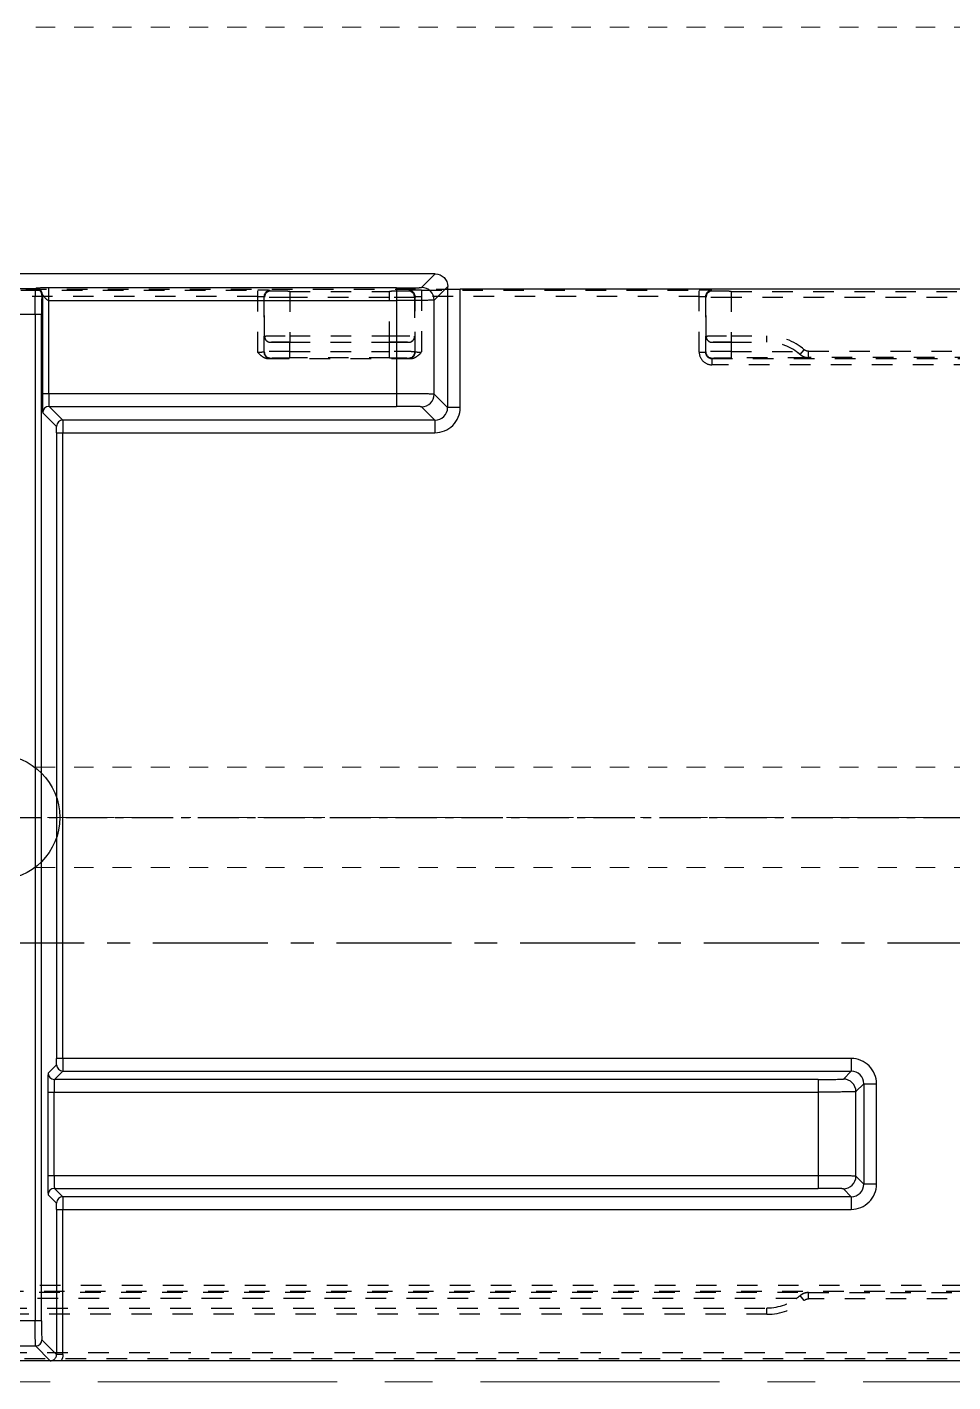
# Model space of a CAD drawing. Header units: millimetres. Extents: x 1803 to 4269, y -6912 to 1836.
# Drawn here: x 2885.6 to 2959.3, y -909.7 to -801.7 of the extents above; entities that cross this region are included whole.
import ezdxf

# ---------------------------------------------------------------- set-up
doc = ezdxf.new("R2010")
doc.units = ezdxf.units.MM
doc.header["$LTSCALE"] = 16.335
doc.linetypes.add('CENTER', pattern=[0.6, 0.375, -0.075, 0.075, -0.075])
doc.linetypes.add('HIDDEN', pattern=[0.2, 0.1, -0.1])
doc.layers.get('0').update_dxf_attribs({"linetype": 'CONTINUOUS'})
doc.layers.add('cool', color=153, linetype='HIDDEN', lineweight=9)
doc.layers.add('moldbase', color=7, linetype='CONTINUOUS', lineweight=20)
doc.layers.add('DEFAULT_2', color=8, linetype='HIDDEN')

# ---------------------------------------------------------------- blocks, each defined once
blk = doc.blocks.new('1')
at = {"layer": 'cool', "ltscale": 0.932966}
for p, q in [((2578.45, -905.66), (3059.79, -905.66)), ((2578.45, -913.66), (3059.79, -913.66))]:
    blk.add_line(p, q, dxfattribs=at)
at = {"layer": 'cool', "color": 1, "linetype": 'CENTER', "ltscale": 0.621977}
blk.add_line((2564.12, -909.66), (3074.12, -909.66), dxfattribs=at)

msp = doc.modelspace()

# ---------------------------------------------------------------- linework, layer by layer
at = {"color": 7, "linetype": 'Continuous'}
for p, q in [((2918.102, -821.337), (2723.152, -821.337)), ((2917.022, -822.416), (2918.102, -821.337)), ((2886.265, -822.521), (2884.906, -822.521)), ((2886.265, -822.521), (2886.309, -822.477)), ((2887.314, -830.889), (2887.314, -822.451)), ((2915.013, -822.451), (2887.314, -822.451)), ((2915.013, -822.451), (2915.013, -831.894)), ((2919.107, -822.341), (2918.027, -823.421)), ((2919.09, -822.539), (2919.09, -831.986)), ((2919.107, -822.556), (2919.107, -822.341)), ((2920.095, -831.986), (2920.095, -822.556)), ((3014.582, -822.556), (2920.095, -822.556)), ((2886.767, -823.024), (2886.812, -822.979)), ((2886.812, -822.979), (2886.812, -830.889)), ((2887.314, -823.456), (2915.013, -823.456)), ((2918.027, -830.923), (2918.027, -823.421)), ((2884.443, -824.531), (2886.741, -824.531)), ((2886.239, -824.531), (2886.239, -904.786)), ((2886.741, -904.786), (2886.741, -824.531)), ((2915.013, -830.889), (2886.812, -830.889)), ((2918.027, -830.923), (2919.09, -831.986)), ((2887.935, -833.493), (2886.838, -832.396)), ((2887.34, -831.894), (2888.437, -832.991)), ((2887.34, -831.894), (2915.013, -831.894)), ((2918.085, -832.991), (2917.022, -831.928)), ((2920.095, -831.986), (2919.09, -831.986)), ((2918.085, -832.991), (2888.437, -832.991)), ((2918.085, -832.991), (2918.085, -833.995)), ((2887.943, -833.995), (2887.943, -883.878)), ((2887.943, -833.995), (2918.085, -833.995)), ((2888.446, -883.878), (2888.446, -833.995)), ((2887.268, -885.048), (2887.935, -884.381)), ((2951.25, -883.878), (2887.943, -883.878)), ((2951.25, -883.878), (2951.25, -884.883)), ((2888.437, -884.883), (2887.77, -885.55)), ((2948.608, -885.55), (2887.77, -885.55)), ((2888.437, -884.883), (2951.25, -884.883)), ((2948.607, -885.55), (2948.607, -894.231)), ((2950.617, -885.516), (2951.25, -884.883)), ((2887.242, -886.555), (2887.242, -893.227)), ((2887.242, -886.555), (2948.607, -886.555)), ((2887.744, -893.226), (2887.744, -886.555)), ((2952.255, -885.888), (2951.622, -886.521)), ((2951.622, -893.261), (2951.622, -886.521)), ((2952.255, -885.888), (2952.255, -893.894)), ((2952.255, -885.888), (2953.26, -885.888)), ((2953.26, -893.894), (2953.26, -885.888)), ((2948.607, -893.226), (2887.242, -893.226)), ((2887.77, -894.231), (2888.437, -894.899)), ((2887.77, -894.231), (2948.608, -894.231)), ((2951.622, -893.261), (2952.255, -893.894)), ((2953.26, -893.894), (2952.255, -893.894)), ((2887.935, -895.401), (2887.268, -894.734)), ((2951.25, -894.899), (2888.437, -894.899)), ((2951.25, -894.899), (2950.617, -894.266)), ((2951.25, -894.899), (2951.25, -895.903)), ((2887.943, -895.903), (2887.943, -907.47)), ((2887.943, -895.903), (2951.25, -895.903)), ((2888.446, -907.47), (2888.446, -895.903)), ((2886.741, -904.786), (2884.443, -904.786)), ((2884.92, -906.796), (2886.265, -906.796)), ((2887.441, -907.972), (2886.265, -906.796)), ((2886.767, -906.294), (2887.943, -907.47)), ((3014.582, -907.981), (2621.145, -907.981)), ((2888.446, -907.47), (2887.943, -907.47))]:
    msp.add_line(p, q, dxfattribs=at)
at = {"color": 1, "linetype": 'CENTER', "ltscale": 0.536226}
msp.add_line((2620.642, -864.659), (3017.597, -864.659), dxfattribs=at)
at = {"color": 1, "linetype": 'CENTER', "ltscale": 1.492746}
msp.add_line((2559.12, -874.659), (3079.12, -874.659), dxfattribs=at)
msp.add_circle((2883.203, -864.659), 5)
at = {"color": 7, "linetype": 'Continuous'}
for centre, radius, start, end in [((2886.265, -823.024), 0.502, 0.00092, 89.99908), ((2886.309, -822.979), 0.503, 0.02106, 89.97894), ((2917.022, -823.422), 1.005, 0.02137, 89.9789), ((2917.022, -830.923), 1.005, 270.02137, 359.97891), ((2887.34, -832.396), 0.503, 90.02106, 179.97895), ((2918.085, -831.986), 2.01, 269.9961, 0.0039), ((2918.085, -831.986), 1.004, 269.9717, 0.0283), ((2888.437, -833.493), 0.503, 90.02106, 179.97893), ((2888.437, -884.38), 0.503, 180.02107, 269.97894), ((2951.25, -885.888), 2.01, 359.9961, 90.0039), ((2887.77, -885.048), 0.503, 180.02105, 269.97894), ((2950.617, -886.521), 1.005, 0.02137, 89.9789), ((2951.25, -885.887), 1.004, 359.9717, 90.0283), ((2887.77, -894.734), 0.503, 90.02106, 179.97895), ((2950.617, -893.261), 1.005, 270.02137, 359.97891), ((2951.25, -893.894), 2.01, 269.9961, 0.0039), ((2951.25, -893.894), 1.004, 269.9717, 0.0283), ((2888.437, -895.401), 0.503, 90.02106, 179.97893), ((2886.265, -906.294), 0.502, 270.00092, 359.99908)]:
    msp.add_arc(centre, radius, start, end, dxfattribs=at)
at = {"color": 7, "linetype": 'Continuous', "extrusion": (0, 0, -1)}
msp.add_ellipse((2918.102, -822.342), major_axis=(-0.711, -0.711), ratio=0.9996955, start_param=2.3563325, end_param=3.9268528, dxfattribs=at)
at = {"color": 7, "linetype": 'Continuous'}
for points, knots in [([(2886.239, -824.531), (2886.239, -824.402), (2886.239, -824.148), (2886.241, -823.78), (2886.243, -823.439), (2886.246, -823.14), (2886.249, -822.921), (2886.252, -822.775), (2886.255, -822.69), (2886.257, -822.622), (2886.259, -822.572), (2886.263, -822.541), (2886.262, -822.525), (2886.265, -822.521)], [0, 0, 0, 0, 0.1925436, 0.3786158, 0.5501362, 0.7008491, 0.8252153, 0.8760962, 0.918736, 0.9526624, 0.9776298, 0.9934554, 1, 1, 1, 1]), ([(2887.314, -822.451), (2887.161, -822.451), (2886.946, -822.452), (2886.682, -822.456), (2886.537, -822.46), (2886.429, -822.462), (2886.361, -822.47), (2886.319, -822.467), (2886.309, -822.477)], [0, 0, 0, 0, 0.4584324, 0.6409781, 0.7860713, 0.8922187, 0.9594299, 1, 1, 1, 1]), ([(2915.013, -822.451), (2915.142, -822.451), (2915.396, -822.45), (2915.764, -822.449), (2916.105, -822.445), (2916.404, -822.441), (2916.622, -822.437), (2916.768, -822.433), (2916.854, -822.43), (2916.921, -822.427), (2916.972, -822.425), (2917.002, -822.42), (2917.019, -822.419), (2917.022, -822.416)], [0, 0, 0, 0, 0.1925261, 0.3785862, 0.5500686, 0.7007304, 0.8250689, 0.8759444, 0.9185825, 0.9525155, 0.9775026, 0.9933648, 1, 1, 1, 1]), ([(2919.098, -822.539), (2919.1, -822.541), (2919.109, -822.541), (2919.123, -822.543), (2919.149, -822.544), (2919.199, -822.546), (2919.28, -822.549), (2919.35, -822.55), (2919.39, -822.551)], [0, 0, 0, 0, 0.022818, 0.0776293, 0.1633256, 0.2785581, 0.5910832, 1, 1, 1, 1]), ([(2919.39, -822.551), (2919.441, -822.552), (2919.675, -822.555), (2919.91, -822.556), (2920.095, -822.556)], [0, 0, 0, 0, 0.2151351, 1, 1, 1, 1]), ([(2886.767, -823.024), (2886.765, -823.026), (2886.765, -823.039), (2886.761, -823.061), (2886.76, -823.099), (2886.757, -823.15), (2886.755, -823.214), (2886.752, -823.324), (2886.749, -823.488), (2886.745, -823.712), (2886.743, -823.967), (2886.742, -824.244), (2886.741, -824.434), (2886.741, -824.531)], [0, 0, 0, 0, 0.0066352, 0.0224975, 0.0474845, 0.0814176, 0.1240557, 0.1749312, 0.2992698, 0.4499316, 0.6214139, 0.807474, 1, 1, 1, 1]), ([(2887.314, -823.456), (2887.285, -823.456), (2887.222, -823.433), (2887.144, -823.37), (2887.068, -823.294), (2886.997, -823.213), (2886.94, -823.146), (2886.898, -823.095), (2886.871, -823.059), (2886.849, -823.03), (2886.83, -823.001), (2886.821, -822.992), (2886.813, -822.977), (2886.812, -822.979)], [0, 0, 0, 0, 0.1254158, 0.2694715, 0.423929, 0.5799149, 0.7288206, 0.7974785, 0.8605529, 0.916282, 0.960919, 0.9901911, 1, 1, 1, 1]), ([(2918.027, -823.421), (2918.022, -823.425), (2917.998, -823.424), (2917.952, -823.43), (2917.876, -823.431), (2917.774, -823.435), (2917.646, -823.438), (2917.427, -823.442), (2917.099, -823.446), (2916.651, -823.45), (2916.14, -823.453), (2915.587, -823.455), (2915.206, -823.456), (2915.013, -823.456)], [0, 0, 0, 0, 0.0065102, 0.0223089, 0.0472762, 0.0812349, 0.1238393, 0.1746685, 0.2991475, 0.4498927, 0.6213226, 0.8072161, 1, 1, 1, 1]), ([(2886.812, -830.889), (2886.812, -830.986), (2886.812, -831.176), (2886.814, -831.452), (2886.816, -831.708), (2886.819, -831.932), (2886.822, -832.096), (2886.825, -832.205), (2886.827, -832.27), (2886.83, -832.32), (2886.832, -832.358), (2886.835, -832.381), (2886.835, -832.394), (2886.838, -832.396)], [0, 0, 0, 0, 0.1925171, 0.3785606, 0.5500533, 0.7007438, 0.8250959, 0.8759721, 0.9186086, 0.9525344, 0.9775099, 0.9933635, 1, 1, 1, 1]), ([(2887.314, -830.889), (2887.314, -831.015), (2887.315, -831.2), (2887.318, -831.435), (2887.321, -831.584), (2887.325, -831.707), (2887.329, -831.791), (2887.332, -831.842), (2887.334, -831.868), (2887.337, -831.883), (2887.338, -831.892), (2887.34, -831.894)], [0, 0, 0, 0, 0.3781745, 0.5496672, 0.7003417, 0.8240248, 0.9171039, 0.9512449, 0.9766374, 0.9929463, 1, 1, 1, 1]), ([(2918.027, -830.923), (2918.022, -830.92), (2917.998, -830.92), (2917.952, -830.915), (2917.876, -830.913), (2917.774, -830.909), (2917.646, -830.907), (2917.427, -830.902), (2917.099, -830.898), (2916.651, -830.894), (2916.14, -830.891), (2915.587, -830.889), (2915.206, -830.889), (2915.013, -830.889)], [0, 0, 0, 0, 0.0065102, 0.0223089, 0.0472762, 0.081235, 0.1238393, 0.1746685, 0.2991476, 0.4498929, 0.6213228, 0.8072162, 1, 1, 1, 1]), ([(2917.022, -831.928), (2917.019, -831.925), (2917.002, -831.925), (2916.972, -831.92), (2916.921, -831.918), (2916.854, -831.914), (2916.768, -831.911), (2916.622, -831.907), (2916.404, -831.903), (2916.105, -831.899), (2915.764, -831.896), (2915.396, -831.894), (2915.142, -831.894), (2915.013, -831.894)], [0, 0, 0, 0, 0.0066352, 0.0224974, 0.0474845, 0.0814175, 0.1240556, 0.174931, 0.2992696, 0.4499314, 0.6214138, 0.8074739, 1, 1, 1, 1]), ([(2887.943, -833.995), (2887.943, -833.932), (2887.943, -833.84), (2887.942, -833.722), (2887.941, -833.648), (2887.939, -833.586), (2887.94, -833.539), (2887.935, -833.512), (2887.937, -833.496), (2887.935, -833.493)], [0, 0, 0, 0, 0.3783975, 0.5499923, 0.7007501, 0.8244858, 0.917573, 0.9770364, 1, 1, 1, 1]), ([(2888.437, -832.991), (2888.441, -832.997), (2888.437, -833.026), (2888.443, -833.083), (2888.441, -833.177), (2888.444, -833.3), (2888.444, -833.449), (2888.446, -833.684), (2888.446, -833.869), (2888.446, -833.995)], [0, 0, 0, 0, 0.0222678, 0.0811427, 0.1746665, 0.2990482, 0.4497829, 0.6213286, 1, 1, 1, 1]), ([(2887.935, -884.381), (2887.937, -884.378), (2887.935, -884.362), (2887.94, -884.334), (2887.939, -884.287), (2887.941, -884.226), (2887.942, -884.151), (2887.943, -884.034), (2887.943, -883.942), (2887.943, -883.878)], [0, 0, 0, 0, 0.0229636, 0.082427, 0.1755142, 0.2992499, 0.4500077, 0.6216025, 1, 1, 1, 1]), ([(2888.446, -883.878), (2888.446, -884.005), (2888.446, -884.189), (2888.444, -884.424), (2888.444, -884.574), (2888.441, -884.697), (2888.443, -884.79), (2888.437, -884.848), (2888.441, -884.876), (2888.437, -884.883)], [0, 0, 0, 0, 0.3786714, 0.5502171, 0.7009518, 0.8253335, 0.9188573, 0.9777322, 1, 1, 1, 1]), ([(2887.268, -885.048), (2887.265, -885.05), (2887.265, -885.063), (2887.261, -885.085), (2887.26, -885.124), (2887.257, -885.174), (2887.255, -885.238), (2887.252, -885.348), (2887.249, -885.512), (2887.246, -885.736), (2887.243, -885.991), (2887.242, -886.268), (2887.242, -886.458), (2887.242, -886.555)], [0, 0, 0, 0, 0.0066366, 0.0224903, 0.0474661, 0.081392, 0.1240284, 0.1749046, 0.2992562, 0.4499457, 0.6214381, 0.8074825, 1, 1, 1, 1]), ([(2887.77, -885.55), (2887.768, -885.552), (2887.767, -885.561), (2887.764, -885.576), (2887.762, -885.602), (2887.759, -885.652), (2887.755, -885.737), (2887.751, -885.86), (2887.748, -886.009), (2887.745, -886.244), (2887.744, -886.428), (2887.744, -886.555)], [0, 0, 0, 0, 0.0070536, 0.0233623, 0.0487546, 0.0828954, 0.1759745, 0.2996585, 0.4503348, 0.6218291, 1, 1, 1, 1]), ([(2948.608, -885.55), (2948.737, -885.55), (2948.99, -885.55), (2949.359, -885.548), (2949.7, -885.545), (2949.999, -885.541), (2950.217, -885.536), (2950.363, -885.532), (2950.449, -885.529), (2950.516, -885.526), (2950.567, -885.524), (2950.597, -885.519), (2950.614, -885.519), (2950.617, -885.516)], [0, 0, 0, 0, 0.1925261, 0.3785862, 0.5500686, 0.7007304, 0.8250689, 0.8759444, 0.9185825, 0.9525155, 0.9775026, 0.9933648, 1, 1, 1, 1]), ([(2951.622, -886.521), (2951.617, -886.524), (2951.592, -886.523), (2951.547, -886.529), (2951.471, -886.531), (2951.369, -886.534), (2951.241, -886.537), (2951.022, -886.541), (2950.694, -886.546), (2950.245, -886.55), (2949.735, -886.553), (2949.182, -886.555), (2948.801, -886.555), (2948.607, -886.555)], [0, 0, 0, 0, 0.0065102, 0.0223089, 0.0472762, 0.0812349, 0.1238393, 0.1746685, 0.2991475, 0.4498927, 0.6213226, 0.8072161, 1, 1, 1, 1]), ([(2887.242, -893.227), (2887.242, -893.323), (2887.242, -893.514), (2887.243, -893.79), (2887.246, -894.046), (2887.249, -894.27), (2887.252, -894.434), (2887.255, -894.543), (2887.257, -894.607), (2887.26, -894.658), (2887.261, -894.696), (2887.265, -894.719), (2887.265, -894.731), (2887.268, -894.734)], [0, 0, 0, 0, 0.1925171, 0.3785606, 0.5500533, 0.7007438, 0.8250959, 0.8759721, 0.9186086, 0.9525344, 0.9775099, 0.9933635, 1, 1, 1, 1]), ([(2887.744, -893.226), (2887.744, -893.353), (2887.745, -893.538), (2887.748, -893.772), (2887.751, -893.922), (2887.755, -894.045), (2887.759, -894.129), (2887.762, -894.18), (2887.764, -894.206), (2887.767, -894.221), (2887.768, -894.23), (2887.77, -894.231)], [0, 0, 0, 0, 0.3781745, 0.5496672, 0.7003417, 0.8240248, 0.9171039, 0.9512449, 0.9766374, 0.9929463, 1, 1, 1, 1]), ([(2951.622, -893.261), (2951.617, -893.257), (2951.592, -893.258), (2951.547, -893.252), (2951.471, -893.251), (2951.369, -893.247), (2951.241, -893.244), (2951.022, -893.24), (2950.694, -893.236), (2950.245, -893.232), (2949.735, -893.229), (2949.182, -893.227), (2948.801, -893.226), (2948.607, -893.226)], [0, 0, 0, 0, 0.0065102, 0.0223089, 0.0472762, 0.081235, 0.1238393, 0.1746685, 0.2991476, 0.4498929, 0.6213228, 0.8072162, 1, 1, 1, 1]), ([(2950.617, -894.266), (2950.614, -894.263), (2950.597, -894.263), (2950.567, -894.258), (2950.516, -894.256), (2950.449, -894.252), (2950.363, -894.249), (2950.217, -894.245), (2949.999, -894.241), (2949.7, -894.237), (2949.359, -894.234), (2948.99, -894.232), (2948.737, -894.231), (2948.608, -894.231)], [0, 0, 0, 0, 0.0066352, 0.0224974, 0.0474845, 0.0814175, 0.1240556, 0.174931, 0.2992696, 0.4499314, 0.6214138, 0.8074739, 1, 1, 1, 1]), ([(2888.437, -894.899), (2888.441, -894.905), (2888.437, -894.934), (2888.443, -894.991), (2888.441, -895.085), (2888.444, -895.208), (2888.444, -895.357), (2888.446, -895.592), (2888.446, -895.777), (2888.446, -895.903)], [0, 0, 0, 0, 0.0222678, 0.0811427, 0.1746665, 0.2990482, 0.4497829, 0.6213286, 1, 1, 1, 1]), ([(2887.943, -895.903), (2887.943, -895.84), (2887.943, -895.748), (2887.942, -895.63), (2887.941, -895.556), (2887.939, -895.494), (2887.94, -895.447), (2887.935, -895.42), (2887.937, -895.404), (2887.935, -895.401)], [0, 0, 0, 0, 0.3783975, 0.5499923, 0.7007501, 0.8244858, 0.917573, 0.9770364, 1, 1, 1, 1]), ([(2886.265, -906.796), (2886.262, -906.793), (2886.263, -906.776), (2886.259, -906.746), (2886.257, -906.695), (2886.255, -906.627), (2886.252, -906.542), (2886.249, -906.396), (2886.246, -906.178), (2886.243, -905.878), (2886.241, -905.538), (2886.239, -905.169), (2886.239, -904.915), (2886.239, -904.786)], [0, 0, 0, 0, 0.0065446, 0.0223702, 0.0473376, 0.081264, 0.1239038, 0.1747847, 0.2991509, 0.4498639, 0.6213842, 0.8074564, 1, 1, 1, 1]), ([(2886.741, -904.786), (2886.741, -904.883), (2886.742, -905.074), (2886.743, -905.35), (2886.745, -905.605), (2886.749, -905.83), (2886.752, -905.994), (2886.755, -906.103), (2886.757, -906.167), (2886.76, -906.218), (2886.761, -906.256), (2886.765, -906.279), (2886.765, -906.291), (2886.767, -906.294)], [0, 0, 0, 0, 0.1925261, 0.3785862, 0.5500685, 0.7007303, 0.8250689, 0.8759444, 0.9185825, 0.9525155, 0.9775026, 0.9933648, 1, 1, 1, 1]), ([(2887.441, -907.972), (2887.528, -907.972), (2887.705, -907.925), (2887.834, -907.795), (2887.876, -907.72)], [0, 0, 0, 0, 0.5007468, 1, 1, 1, 1]), ([(2888.306, -907.981), (2888.222, -907.981), (2887.934, -907.98), (2887.646, -907.976), (2887.441, -907.972)], [0, 0, 0, 0, 0.2902763, 1, 1, 1, 1])]:
    msp.add_open_spline(points, degree=3, knots=knots, dxfattribs=at)
for points in [[(2887.876, -907.72), (2887.919, -907.645), (2887.943, -907.556), (2887.943, -907.47)], [(2888.446, -907.47), (2888.446, -907.646), (2888.396, -907.829), (2888.306, -907.981)]]:
    msp.add_open_spline(points, degree=3, dxfattribs=at)
at = {"layer": 'DEFAULT_2', "color": 8, "linetype": 'HIDDEN'}
for p, q in [((2722.147, -822.556), (2919.098, -822.556)), ((2881.833, -822.635), (2903.96, -822.635)), ((2903.96, -827.589), (2903.96, -822.635)), ((2904.987, -822.652), (2904.987, -822.697)), ((2906.517, -822.723), (2906.517, -826.768)), ((2906.517, -822.723), (2914.451, -822.723)), ((2914.451, -826.768), (2914.451, -822.723)), ((2915.981, -822.697), (2915.981, -822.652)), ((2917.008, -822.635), (2917.008, -827.589)), ((2917.008, -822.635), (2939.135, -822.635)), ((2939.135, -827.572), (2939.135, -822.635)), ((2940.162, -822.652), (2940.162, -822.697)), ((2941.692, -822.723), (2941.692, -826.768)), ((2941.692, -822.723), (3014.416, -822.723)), ((2903.96, -823.137), (2881.833, -823.137)), ((2904.463, -823.155), (2904.463, -827.572)), ((2904.507, -823.199), (2904.463, -823.155)), ((2904.507, -826.291), (2904.507, -823.199)), ((2914.451, -823.225), (2906.517, -823.225)), ((2916.505, -823.155), (2916.461, -823.199)), ((2916.461, -823.199), (2916.461, -826.291)), ((2916.505, -827.572), (2916.505, -823.155)), ((2939.135, -823.137), (2917.008, -823.137)), ((2939.638, -823.155), (2939.638, -827.572)), ((2939.682, -823.199), (2939.638, -823.155)), ((2939.682, -826.291), (2939.682, -823.199)), ((3014.416, -823.225), (2941.692, -823.225)), ((2904.49, -826.309), (2904.507, -826.291)), ((2904.49, -827.545), (2904.49, -826.309)), ((2906.499, -826.777), (2906.499, -828.022)), ((2906.499, -826.777), (2914.469, -826.777)), ((2906.517, -826.265), (2914.451, -826.265)), ((2914.469, -828.022), (2914.469, -826.777)), ((2916.461, -826.291), (2916.478, -826.309)), ((2916.478, -826.309), (2916.478, -827.545)), ((2939.665, -826.309), (2939.682, -826.291)), ((2939.665, -827.545), (2939.665, -826.309)), ((2941.674, -826.777), (2941.674, -828.022)), ((2941.674, -826.777), (2944.534, -826.777)), ((2941.692, -826.265), (2944.534, -826.265)), ((2944.534, -826.777), (2944.534, -826.265)), ((2904.49, -827.545), (2904.463, -827.572)), ((2904.826, -828.083), (2916.143, -828.083)), ((2904.992, -828.048), (2904.965, -828.075)), ((2906.499, -827.519), (2914.469, -827.519)), ((2914.469, -828.022), (2906.499, -828.022)), ((2916.003, -828.075), (2915.976, -828.048)), ((2916.505, -827.572), (2916.478, -827.545)), ((2939.135, -827.572), (2939.638, -827.572)), ((2939.665, -827.545), (2939.638, -827.572)), ((2940.167, -828.048), (2940.14, -828.075)), ((2940.14, -828.075), (2940.14, -828.577)), ((2940.14, -828.075), (3010.068, -828.075)), ((2941.674, -827.519), (2946.861, -827.519)), ((2947.835, -828.022), (2941.674, -828.022)), ((2947.178, -827.757), (2947.174, -827.767)), ((2947.178, -827.757), (2947.508, -827.378)), ((2947.835, -828.022), (2947.838, -827.502)), ((3010.139, -828.004), (2947.835, -828.004)), ((2947.838, -827.502), (3010.139, -827.502)), ((3010.068, -828.577), (2940.14, -828.577)), ((2883.287, -902.515), (2947.835, -902.515)), ((2883.34, -901.959), (2977.305, -901.959)), ((2976.785, -902.462), (2883.34, -902.462)), ((2947.178, -902.779), (2947.174, -902.77)), ((2947.508, -903.158), (2947.178, -902.779)), ((2947.838, -903.035), (2947.835, -902.515)), ((2947.835, -902.532), (2975.234, -902.532)), ((2877.394, -903.769), (2944.534, -903.769)), ((2946.861, -903.017), (2883.287, -903.017)), ((2944.534, -904.271), (2944.534, -903.769)), ((2975.234, -903.035), (2947.838, -903.035)), ((2944.534, -904.271), (2877.398, -904.271)), ((2975.234, -907.814), (2877.363, -907.814)), ((2877.398, -907.312), (2975.234, -907.312))]:
    msp.add_line(p, q, dxfattribs=at)
for centre, radius, start, end in [((2904.965, -823.155), 0.503, 90.02104, 179.97893), ((2905.01, -823.199), 0.502, 90.00092, 179.99908), ((2915.958, -823.199), 0.502, 0.00092, 89.99908), ((2916.003, -823.155), 0.503, 0.02107, 89.97896), ((2940.14, -823.155), 0.503, 90.02104, 179.97893), ((2940.185, -823.199), 0.502, 90.00092, 179.99908), ((2905.01, -826.291), 0.502, 180.01297, 242.95356), ((2915.958, -826.291), 0.502, 297.04568, 359.98779), ((2940.185, -826.291), 0.502, 180.01297, 242.95356), ((2944.534, -830.797), 4.531, 48.97234, 90), ((2944.534, -830.797), 4.02, 48.97234, 90), ((2904.965, -827.572), 0.503, 180.02106, 269.97896), ((2904.992, -827.545), 0.502, 180.00092, 269.99908), ((2915.976, -827.545), 0.502, 270.00092, 359.99908), ((2916.003, -827.572), 0.503, 270.02104, 359.97894), ((2940.14, -827.572), 1.005, 179.99928, 270.00084), ((2940.14, -827.572), 0.502, 179.97167, 270.0283), ((2940.167, -827.545), 0.502, 180.00092, 269.99908), ((2944.684, -830.588), 3.763, 48.57203, 54.6467), ((2947.838, -826.999), 1.005, 228.97307, 269.99918), ((2944.534, -899.74), 4.02, 270, 311.02766), ((2944.666, -899.926), 3.791, 305.37602, 311.40525), ((2947.838, -903.537), 1.005, 90.00082, 131.02694), ((2944.534, -899.74), 4.531, 270, 311.02765)]:
    msp.add_arc(centre, radius, start, end, dxfattribs=at)
for points, knots in [([(2904.965, -822.652), (2904.964, -822.651), (2904.955, -822.65), (2904.94, -822.648), (2904.915, -822.647), (2904.864, -822.644), (2904.779, -822.642), (2904.656, -822.64), (2904.506, -822.638), (2904.272, -822.635), (2904.087, -822.635), (2903.96, -822.635)], [0, 0, 0, 0, 0.0066352, 0.0224853, 0.0474547, 0.0813716, 0.1748728, 0.299217, 0.4498871, 0.6213804, 1, 1, 1, 1]), ([(2906.517, -822.723), (2906.42, -822.723), (2906.23, -822.722), (2905.953, -822.721), (2905.698, -822.719), (2905.474, -822.715), (2905.31, -822.712), (2905.2, -822.709), (2905.136, -822.707), (2905.086, -822.704), (2905.047, -822.703), (2905.025, -822.699), (2905.012, -822.699), (2905.01, -822.697)], [0, 0, 0, 0, 0.1925365, 0.3786058, 0.5500947, 0.7007617, 0.8251038, 0.8759781, 0.9186117, 0.9525363, 0.9775137, 0.9933679, 1, 1, 1, 1]), ([(2915.958, -822.697), (2915.956, -822.699), (2915.943, -822.699), (2915.921, -822.703), (2915.883, -822.704), (2915.832, -822.707), (2915.768, -822.709), (2915.658, -822.712), (2915.495, -822.715), (2915.27, -822.719), (2915.015, -822.721), (2914.738, -822.722), (2914.548, -822.723), (2914.451, -822.723)], [0, 0, 0, 0, 0.0066321, 0.0224863, 0.0474637, 0.0813883, 0.1240219, 0.1748963, 0.2992384, 0.4499053, 0.6213942, 0.8074635, 1, 1, 1, 1]), ([(2917.008, -822.635), (2916.881, -822.635), (2916.697, -822.635), (2916.462, -822.638), (2916.312, -822.64), (2916.189, -822.642), (2916.104, -822.644), (2916.054, -822.647), (2916.028, -822.648), (2916.013, -822.65), (2916.005, -822.651), (2916.003, -822.652)], [0, 0, 0, 0, 0.37862, 0.5501137, 0.7007844, 0.8251289, 0.91863, 0.9525464, 0.9775154, 0.993365, 1, 1, 1, 1]), ([(2940.14, -822.652), (2940.139, -822.651), (2940.13, -822.65), (2940.115, -822.648), (2940.09, -822.647), (2940.039, -822.644), (2939.954, -822.642), (2939.831, -822.64), (2939.681, -822.638), (2939.447, -822.635), (2939.262, -822.635), (2939.135, -822.635)], [0, 0, 0, 0, 0.0066352, 0.0224853, 0.0474547, 0.0813716, 0.1748728, 0.299217, 0.4498871, 0.6213804, 1, 1, 1, 1]), ([(2941.692, -822.723), (2941.595, -822.723), (2941.405, -822.722), (2941.128, -822.721), (2940.873, -822.719), (2940.649, -822.715), (2940.485, -822.712), (2940.375, -822.709), (2940.311, -822.707), (2940.261, -822.704), (2940.222, -822.703), (2940.2, -822.699), (2940.187, -822.699), (2940.185, -822.697)], [0, 0, 0, 0, 0.1925365, 0.3786058, 0.5500947, 0.7007617, 0.8251038, 0.8759781, 0.9186117, 0.9525363, 0.9775137, 0.9933679, 1, 1, 1, 1]), ([(2903.96, -823.137), (2904.024, -823.137), (2904.116, -823.138), (2904.233, -823.14), (2904.308, -823.142), (2904.369, -823.145), (2904.417, -823.146), (2904.443, -823.152), (2904.461, -823.151), (2904.463, -823.155)], [0, 0, 0, 0, 0.3779459, 0.5493428, 0.6999475, 0.8235996, 0.9167023, 0.9763445, 1, 1, 1, 1]), ([(2906.517, -823.225), (2906.388, -823.225), (2906.134, -823.225), (2905.766, -823.223), (2905.425, -823.221), (2905.126, -823.218), (2904.907, -823.215), (2904.761, -823.212), (2904.676, -823.209), (2904.608, -823.207), (2904.558, -823.205), (2904.527, -823.201), (2904.511, -823.202), (2904.507, -823.199)], [0, 0, 0, 0, 0.1925435, 0.3786157, 0.550136, 0.700849, 0.8252152, 0.8760961, 0.9187359, 0.9526623, 0.9776298, 0.9934554, 1, 1, 1, 1]), ([(2916.461, -823.199), (2916.457, -823.202), (2916.441, -823.201), (2916.411, -823.205), (2916.36, -823.207), (2916.292, -823.209), (2916.207, -823.212), (2916.061, -823.215), (2915.842, -823.218), (2915.543, -823.221), (2915.203, -823.223), (2914.834, -823.225), (2914.58, -823.225), (2914.451, -823.225)], [0, 0, 0, 0, 0.0065446, 0.0223702, 0.0473377, 0.0812641, 0.1239039, 0.1747848, 0.299151, 0.449864, 0.6213843, 0.8074565, 1, 1, 1, 1]), ([(2916.505, -823.155), (2916.507, -823.151), (2916.525, -823.152), (2916.551, -823.146), (2916.599, -823.145), (2916.66, -823.142), (2916.735, -823.14), (2916.852, -823.138), (2916.945, -823.137), (2917.008, -823.137)], [0, 0, 0, 0, 0.0236555, 0.0832977, 0.1764004, 0.3000525, 0.4506572, 0.6220541, 1, 1, 1, 1]), ([(2939.135, -823.137), (2939.199, -823.137), (2939.291, -823.138), (2939.408, -823.14), (2939.483, -823.142), (2939.544, -823.145), (2939.592, -823.146), (2939.618, -823.152), (2939.636, -823.151), (2939.638, -823.155)], [0, 0, 0, 0, 0.3779476, 0.5493452, 0.6999501, 0.8236022, 0.9167044, 0.9763458, 1, 1, 1, 1]), ([(2941.692, -823.225), (2941.563, -823.225), (2941.309, -823.225), (2940.941, -823.223), (2940.6, -823.221), (2940.301, -823.218), (2940.082, -823.215), (2939.936, -823.212), (2939.851, -823.209), (2939.783, -823.207), (2939.733, -823.205), (2939.702, -823.201), (2939.686, -823.202), (2939.682, -823.199)], [0, 0, 0, 0, 0.1925435, 0.3786157, 0.550136, 0.700849, 0.8252152, 0.8760961, 0.9187359, 0.9526623, 0.9776298, 0.9934554, 1, 1, 1, 1]), ([(2904.49, -826.309), (2904.493, -826.393), (2904.55, -826.574), (2904.695, -826.698), (2904.781, -826.739)], [0, 0, 0, 0, 0.4695151, 1, 1, 1, 1]), ([(2904.507, -826.291), (2904.511, -826.289), (2904.527, -826.289), (2904.558, -826.285), (2904.608, -826.284), (2904.676, -826.281), (2904.761, -826.279), (2904.907, -826.276), (2905.126, -826.273), (2905.425, -826.269), (2905.766, -826.267), (2906.134, -826.266), (2906.388, -826.265), (2906.517, -826.265)], [0, 0, 0, 0, 0.0065446, 0.0223702, 0.0473376, 0.081264, 0.1239038, 0.1747847, 0.299151, 0.449864, 0.6213843, 0.8074565, 1, 1, 1, 1]), ([(2904.781, -826.739), (2904.801, -826.748), (2904.891, -826.781), (2904.988, -826.789), (2905.061, -826.787)], [0, 0, 0, 0, 0.2295525, 1, 1, 1, 1]), ([(2905.061, -826.787), (2905.128, -826.783), (2905.308, -826.778), (2905.793, -826.769), (2906.211, -826.768), (2906.517, -826.768)], [0, 0, 0, 0, 0.1392413, 0.3697898, 1, 1, 1, 1]), ([(2906.499, -826.777), (2906.367, -826.777), (2905.887, -826.778), (2905.408, -826.781), (2905.061, -826.787)], [0, 0, 0, 0, 0.2766917, 1, 1, 1, 1]), ([(2914.451, -826.265), (2914.58, -826.265), (2914.834, -826.266), (2915.203, -826.267), (2915.543, -826.269), (2915.842, -826.273), (2916.061, -826.276), (2916.207, -826.279), (2916.292, -826.281), (2916.36, -826.284), (2916.411, -826.285), (2916.441, -826.289), (2916.457, -826.289), (2916.461, -826.291)], [0, 0, 0, 0, 0.1925435, 0.3786157, 0.5501361, 0.700849, 0.8252153, 0.8760962, 0.918736, 0.9526623, 0.9776298, 0.9934553, 1, 1, 1, 1]), ([(2914.451, -826.768), (2914.757, -826.768), (2915.175, -826.769), (2915.66, -826.778), (2915.84, -826.783), (2915.907, -826.787)], [0, 0, 0, 0, 0.6302102, 0.8607587, 1, 1, 1, 1]), ([(2915.907, -826.787), (2915.805, -826.786), (2915.326, -826.779), (2914.846, -826.777), (2914.469, -826.777)], [0, 0, 0, 0, 0.213072, 1, 1, 1, 1]), ([(2915.907, -826.787), (2915.933, -826.788), (2916.028, -826.786), (2916.124, -826.768), (2916.187, -826.739)], [0, 0, 0, 0, 0.2740227, 1, 1, 1, 1]), ([(2916.187, -826.739), (2916.273, -826.698), (2916.419, -826.574), (2916.475, -826.393), (2916.478, -826.309)], [0, 0, 0, 0, 0.530517, 1, 1, 1, 1]), ([(2939.665, -826.309), (2939.668, -826.393), (2939.725, -826.574), (2939.87, -826.698), (2939.956, -826.739)], [0, 0, 0, 0, 0.4695151, 1, 1, 1, 1]), ([(2939.682, -826.291), (2939.686, -826.289), (2939.702, -826.289), (2939.733, -826.285), (2939.783, -826.284), (2939.851, -826.281), (2939.936, -826.279), (2940.082, -826.276), (2940.301, -826.273), (2940.6, -826.269), (2940.941, -826.267), (2941.309, -826.266), (2941.563, -826.265), (2941.692, -826.265)], [0, 0, 0, 0, 0.0065446, 0.0223702, 0.0473376, 0.081264, 0.1239038, 0.1747847, 0.299151, 0.449864, 0.6213843, 0.8074565, 1, 1, 1, 1]), ([(2939.956, -826.739), (2939.976, -826.748), (2940.066, -826.781), (2940.163, -826.789), (2940.236, -826.787)], [0, 0, 0, 0, 0.2295525, 1, 1, 1, 1]), ([(2940.236, -826.787), (2940.303, -826.783), (2940.483, -826.778), (2940.968, -826.769), (2941.386, -826.768), (2941.692, -826.768)], [0, 0, 0, 0, 0.1392413, 0.3697898, 1, 1, 1, 1]), ([(2941.674, -826.777), (2941.542, -826.777), (2941.062, -826.778), (2940.583, -826.781), (2940.236, -826.787)], [0, 0, 0, 0, 0.2766917, 1, 1, 1, 1]), ([(2904.463, -827.572), (2904.461, -827.576), (2904.443, -827.575), (2904.417, -827.58), (2904.369, -827.582), (2904.308, -827.585), (2904.233, -827.587), (2904.116, -827.589), (2904.024, -827.589), (2903.96, -827.589)], [0, 0, 0, 0, 0.0236557, 0.0832971, 0.1763985, 0.3000498, 0.4506546, 0.6220525, 1, 1, 1, 1]), ([(2903.96, -827.589), (2904.081, -827.71), (2904.32, -827.95), (2904.657, -828.083), (2904.826, -828.083)], [0, 0, 0, 0, 0.5027568, 1, 1, 1, 1]), ([(2906.499, -827.519), (2906.37, -827.519), (2906.117, -827.52), (2905.748, -827.521), (2905.408, -827.523), (2905.108, -827.526), (2904.89, -827.53), (2904.744, -827.533), (2904.658, -827.535), (2904.591, -827.538), (2904.54, -827.539), (2904.51, -827.543), (2904.493, -827.543), (2904.49, -827.545)], [0, 0, 0, 0, 0.1925436, 0.3786158, 0.5501362, 0.7008491, 0.8252153, 0.8760962, 0.918736, 0.9526624, 0.9776298, 0.9934554, 1, 1, 1, 1]), ([(2904.965, -828.075), (2904.963, -828.077), (2904.948, -828.076), (2904.923, -828.08), (2904.879, -828.081), (2904.845, -828.083), (2904.826, -828.083)], [0, 0, 0, 0, 0.077507, 0.272029, 0.581285, 1, 1, 1, 1]), ([(2904.992, -828.048), (2904.995, -828.045), (2905.007, -828.045), (2905.03, -828.041), (2905.068, -828.04), (2905.119, -828.037), (2905.183, -828.035), (2905.292, -828.032), (2905.456, -828.029), (2905.68, -828.026), (2905.936, -828.023), (2906.212, -828.022), (2906.403, -828.022), (2906.499, -828.022)], [0, 0, 0, 0, 0.0066352, 0.0224974, 0.0474845, 0.0814175, 0.1240556, 0.1749311, 0.2992697, 0.4499315, 0.6214138, 0.8074739, 1, 1, 1, 1]), ([(2916.478, -827.545), (2916.475, -827.543), (2916.459, -827.543), (2916.428, -827.539), (2916.377, -827.538), (2916.31, -827.535), (2916.224, -827.533), (2916.078, -827.53), (2915.86, -827.526), (2915.561, -827.523), (2915.22, -827.521), (2914.851, -827.52), (2914.598, -827.519), (2914.469, -827.519)], [0, 0, 0, 0, 0.0065446, 0.0223702, 0.0473376, 0.081264, 0.1239038, 0.1747847, 0.2991509, 0.4498639, 0.6213842, 0.8074564, 1, 1, 1, 1]), ([(2914.469, -828.022), (2914.566, -828.022), (2914.756, -828.022), (2915.032, -828.023), (2915.288, -828.026), (2915.512, -828.029), (2915.676, -828.032), (2915.785, -828.035), (2915.85, -828.037), (2915.9, -828.04), (2915.938, -828.041), (2915.961, -828.045), (2915.974, -828.045), (2915.976, -828.048)], [0, 0, 0, 0, 0.192526, 0.3785861, 0.5500684, 0.7007302, 0.8250688, 0.8759443, 0.9185824, 0.9525155, 0.9775025, 0.9933648, 1, 1, 1, 1]), ([(2916.143, -828.083), (2916.123, -828.083), (2916.089, -828.081), (2916.046, -828.08), (2916.02, -828.076), (2916.006, -828.077), (2916.003, -828.075)], [0, 0, 0, 0, 0.4187148, 0.727971, 0.9224931, 1, 1, 1, 1]), ([(2916.143, -828.083), (2916.311, -828.083), (2916.648, -827.95), (2916.888, -827.71), (2917.008, -827.589)], [0, 0, 0, 0, 0.4972432, 1, 1, 1, 1]), ([(2917.008, -827.589), (2916.945, -827.589), (2916.852, -827.589), (2916.735, -827.587), (2916.66, -827.585), (2916.599, -827.582), (2916.551, -827.58), (2916.525, -827.575), (2916.507, -827.576), (2916.505, -827.572)], [0, 0, 0, 0, 0.3779475, 0.5493453, 0.6999502, 0.8236016, 0.916703, 0.9763444, 1, 1, 1, 1]), ([(2941.674, -827.519), (2941.545, -827.519), (2941.292, -827.52), (2940.923, -827.521), (2940.583, -827.523), (2940.283, -827.526), (2940.065, -827.53), (2939.919, -827.533), (2939.833, -827.535), (2939.766, -827.538), (2939.715, -827.539), (2939.685, -827.543), (2939.668, -827.543), (2939.665, -827.545)], [0, 0, 0, 0, 0.1925436, 0.3786158, 0.5501362, 0.7008491, 0.8252153, 0.8760962, 0.918736, 0.9526624, 0.9776298, 0.9934554, 1, 1, 1, 1]), ([(2940.167, -828.048), (2940.17, -828.045), (2940.182, -828.045), (2940.205, -828.041), (2940.243, -828.04), (2940.294, -828.037), (2940.358, -828.035), (2940.467, -828.032), (2940.631, -828.029), (2940.855, -828.026), (2941.111, -828.023), (2941.387, -828.022), (2941.578, -828.022), (2941.674, -828.022)], [0, 0, 0, 0, 0.0066352, 0.0224974, 0.0474845, 0.0814175, 0.1240556, 0.1749311, 0.2992697, 0.4499315, 0.6214138, 0.8074739, 1, 1, 1, 1]), ([(2947.831, -828.022), (2947.716, -828.02), (2947.476, -827.975), (2947.267, -827.849), (2947.174, -827.767)], [0, 0, 0, 0, 0.4822206, 1, 1, 1, 1]), ([(2947.174, -902.77), (2947.267, -902.688), (2947.476, -902.561), (2947.716, -902.516), (2947.831, -902.515)], [0, 0, 0, 0, 0.5178335, 1, 1, 1, 1])]:
    msp.add_open_spline(points, degree=3, knots=knots, dxfattribs=at)
for points in [[(2947.838, -827.502), (2947.72, -827.502), (2947.597, -827.455), (2947.508, -827.378)], [(2947.508, -903.158), (2947.597, -903.081), (2947.72, -903.035), (2947.838, -903.035)]]:
    msp.add_open_spline(points, degree=3, dxfattribs=at)
at = {"layer": 'moldbase', "color": 1, "linetype": 'CENTER', "ltscale": 3.109887}
msp.add_line((3154.12, -909.659), (2484.12, -909.659), dxfattribs=at)

# ---------------------------------------------------------------- block references
at = {"xscale": -1, "rotation": 180}
msp.add_blockref('1', (0, -1707.317), dxfattribs=at)
msp.add_blockref('1', (0, 45))

doc.saveas('drawing.dxf')
